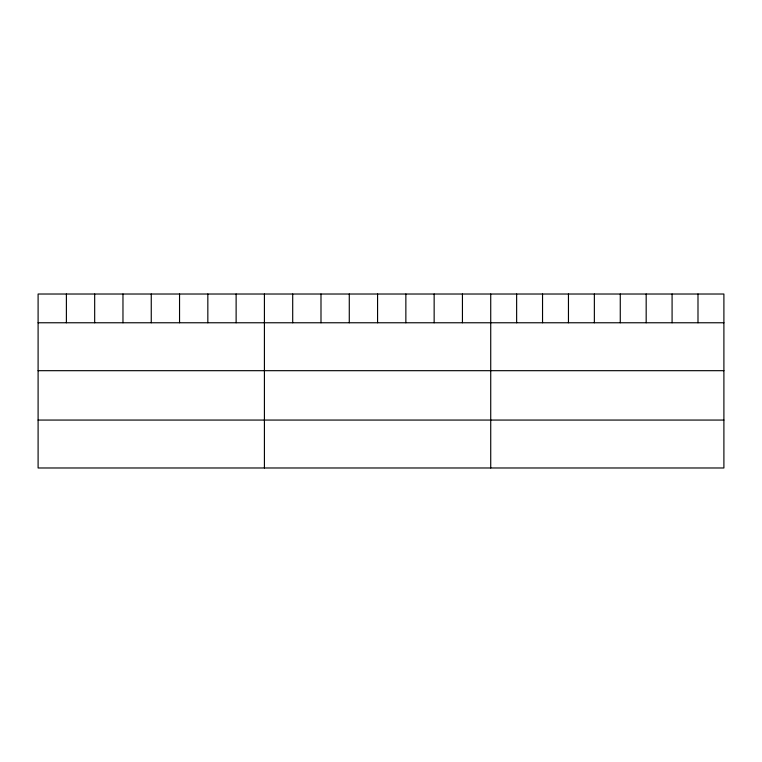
<?xml version="1.0" encoding="UTF-8"?>
<svg xmlns="http://www.w3.org/2000/svg" width="762" height="762" viewBox="0 0 762 762"><rect width="100%" height="100%" fill="white"/><g stroke="black" fill="none" stroke-linecap="round" stroke-linejoin="round"><path stroke-width="1.14" d="M723.9 322.764L723.9 467.982L38.1 467.982L38.1 294.018L723.9 294.018L723.9 322.764L38.1 322.764M38.1 370.684L723.9 370.684M38.1 420.062L723.9 420.062M697.992 294.018L697.992 322.764M672.084 294.018L672.084 322.764M646.176 294.018L646.176 322.764M620.268 294.018L620.268 322.764M594.36 294.018L594.36 322.764M568.452 294.018L568.452 322.764M542.544 294.018L542.544 322.764M516.636 294.018L516.636 322.764M490.728 294.018L490.728 467.982M462.439 294.018L462.439 322.764M434.149 294.018L434.149 322.764M405.86 294.018L405.86 322.764M377.571 294.018L377.571 322.764M349.282 294.018L349.282 322.764M320.993 294.018L320.993 322.764M292.703 294.018L292.703 322.764M264.414 294.018L264.414 467.982M236.125 294.018L236.125 322.764M207.835 294.018L207.835 322.764M179.546 294.018L179.546 322.764M151.257 294.018L151.257 322.764M122.968 294.018L122.968 322.764M94.678 294.018L94.678 322.764M66.389 294.018L66.389 322.764"/></g></svg>
